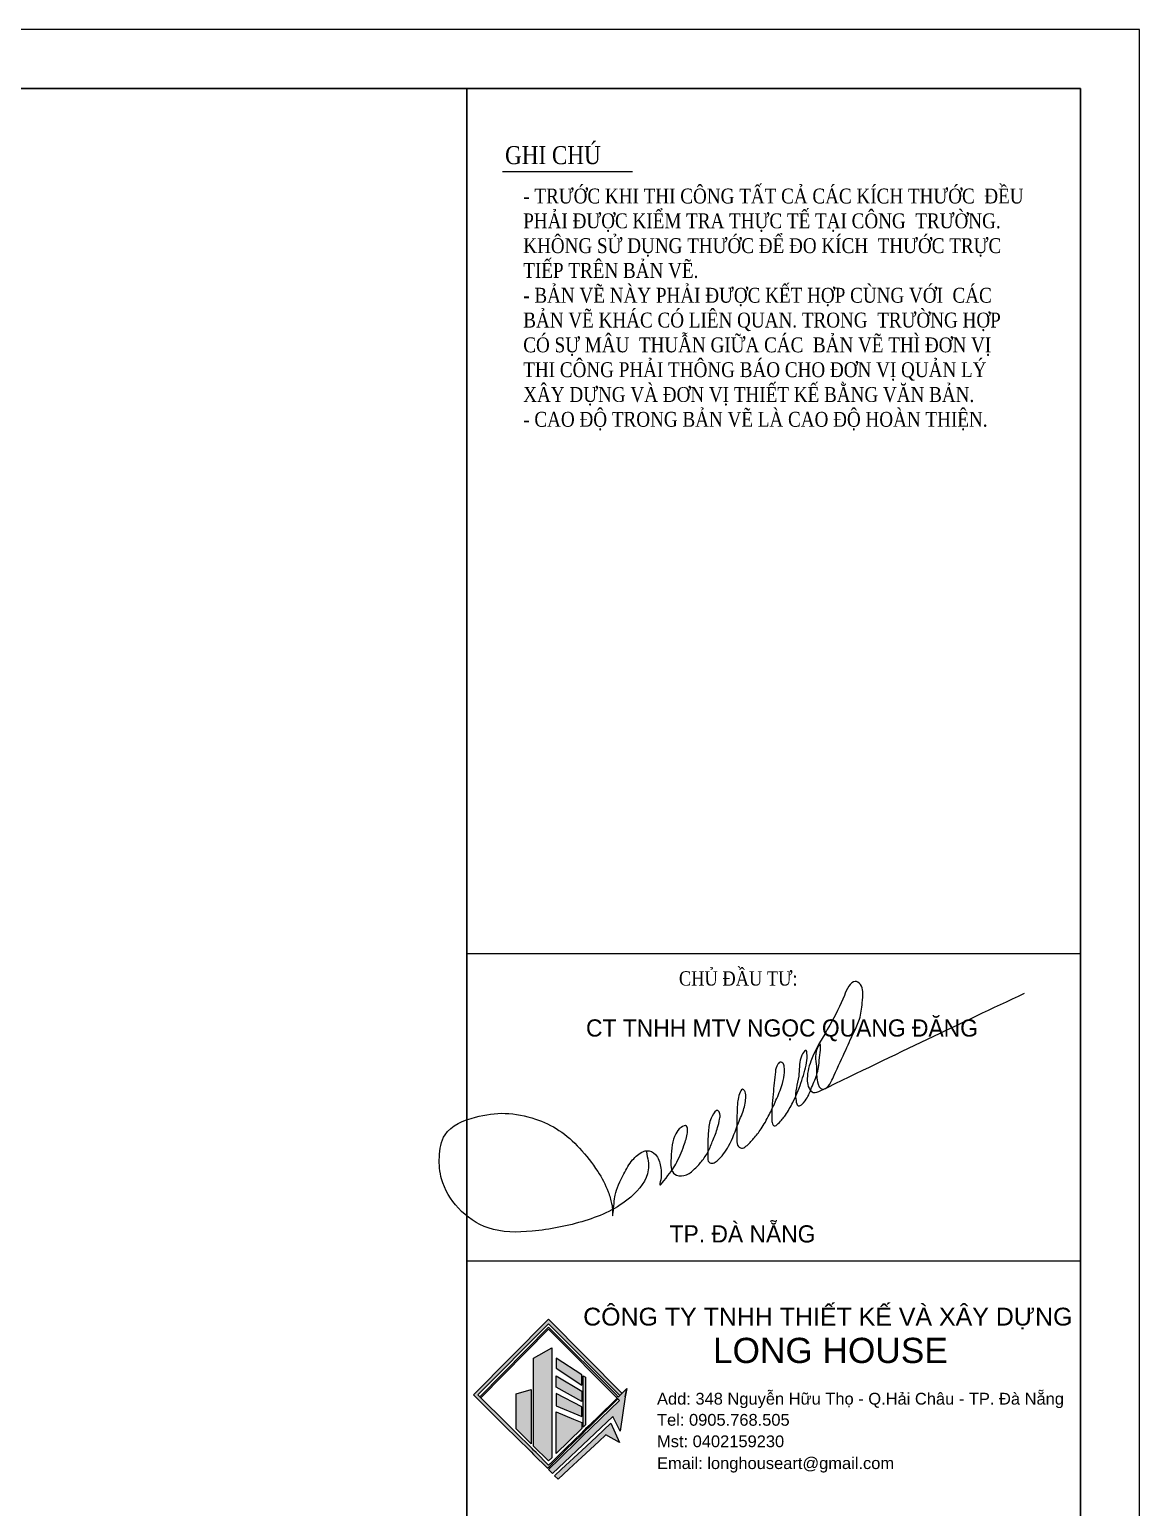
# Model space of a CAD drawing. Header units: millimetres. Extents: x 886808 to 1650903, y -1008069 to 230892.
# Drawn here: x 973032 to 999689, y -558884 to -523392 of the extents above; entities that cross this region are included whole.
import ezdxf

# ---------------------------------------------------------------- set-up
doc = ezdxf.new("R2010")
doc.units = ezdxf.units.MM
for name, color, linetype, lineweight in [('0.NETMANHNHAT-0.05', 251, 'Continuous', 0), ('A-Anno-Dims', 211, 'Continuous', 5), ('A-Wall', 113, 'Continuous', 30), ('G-ANNO-TTLB', 6, 'Continuous', 18), ('hatch', 250, 'Continuous', 0), ('Text', 250, 'Continuous', 25)]:
    doc.layers.add(name, color=color, linetype=linetype, lineweight=lineweight)
for name, color, linetype in [('11-Ghi chu', 7, 'Continuous'), ('CUA', 75, 'Continuous'), ('Layer 1', 7, 'Continuous'), ('TUONG', 1, 'Continuous')]:
    doc.layers.add(name, color=color, linetype=linetype)
doc.styles.add('Arial_6', font='arial.ttf', dxfattribs={"height": 1.327769})
doc.styles.add('TEXT', font='arial.ttf')
doc.styles.add('VNTIMEH', font='vntimeh.shx', dxfattribs={"width": 0.85, "bigfont": 'vns.shx'})

# ---------------------------------------------------------------- blocks, each defined once
blk = doc.blocks.new('A$C083B0C5E')
at = {"layer": 'G-ANNO-TTLB', "lineweight": 9, "transparency": 33554636}
blk.add_spline([(9947, 3851), (10040, 2981), (9201, 1680), (6997, 542), (4454, 38), (2348, 195), (920, 1144), (111, 2546), (4, 3595), (276, 4668), (1740, 5513), (3158, 5699), (4619, 5427), (5750, 4882), (6733, 4024), (7608, 2910), (8113, 1933), (8278, 1363), (8327, 967), (8327, 786), (8395, 1356), (8447, 1770), (8862, 2791), (9286, 3459), (9802, 3864), (9968, 3905), (10385, 3725), (10628, 3148), (10617, 2402), (10600, 2269), (10787, 2456), (11362, 3262), (11754, 4159), (11920, 4770), (11920, 4982), (11880, 5087), (11619, 5021), (11358, 4719), (11134, 3547), (11309, 2771), (11744, 2708), (12212, 2978), (12600, 3393), (12913, 3864), (13138, 4398), (13372, 5011), (13466, 5417), (13480, 5668), (13382, 5837), (13104, 5559), (12936, 4916), (12895, 4232), (12895, 3614), (12960, 3349), (13150, 3311), (13342, 3422), (13899, 4125), (14369, 5244), (14634, 5935), (14719, 6593), (14691, 6734), (14604, 6847), (14352, 6378), (14319, 6100), (14293, 5306), (14293, 4407), (14374, 4106), (14512, 4027), (14728, 4116), (15097, 4485), (15455, 4950), (15846, 5627), (16132, 6233), (16437, 6988), (16571, 7556), (16571, 7936), (16502, 8113), (16416, 8162), (16259, 8056), (16145, 7696), (16036, 6620), (15967, 5400), (15999, 5201), (16085, 5094), (16285, 5210), (16630, 5619), (16978, 6221), (17372, 7155), (17641, 8127), (17661, 8599), (17629, 8724), (17453, 8557), (17361, 8355), (17263, 7479), (17135, 6309), (17235, 6064), (17576, 6302), (17851, 6848), (18129, 7548), (18271, 8378), (18271, 9021), (18155, 8819), (18124, 7846), (18164, 7217), (18404, 6853), (18694, 7021), (18901, 7378), (19468, 8618), (19913, 9586), (20185, 10220), (20321, 11004), (20345, 11549), (20230, 11886), (19973, 12035), (19679, 11811), (19458, 11364), (18759, 9930), (17849, 8210), (17677, 7249), (17761, 6909), (17966, 6704), (18333, 6793), (28106, 11468)], degree=3, dxfattribs=at)
blk = doc.blocks.new('fghkp')
at = {"layer": '0.NETMANHNHAT-0.05'}
h = blk.add_hatch(color=256, dxfattribs=at)
h.dxf.hatch_style = 1
h.paths.add_polyline_path([(-130244, 759034), (-130343, 758940), (-130444, 758846), (-130582, 758716), (-130630, 758670), (-130606, 758647), (-130533, 758716), (-130444, 758799), (-130327, 758908), (-130279, 758953), (-130184, 758900)])
edge = h.paths.add_edge_path()
edge.add_line((-130144, 759214), (-130144, 759214))
edge.add_line((-130144, 759214), (-130133, 759271))
edge.add_line((-130133, 759271), (-130191, 759213))
edge.add_spline(control_points=[(-130191, 759213), (-130197, 759219), (-130203, 759225), (-130203, 759225)], knot_values=[8, 8, 8, 8, 8.503994, 8.503994, 8.503994, 8.503994], degree=3, periodic=0)
edge.add_spline(control_points=[(-130203, 759225), (-130203, 759225), (-130263, 759284), (-130340, 759361)], knot_values=[7.643345, 7.643345, 7.643345, 7.643345, 8, 8, 8, 8], degree=3, periodic=0)
edge.add_spline(control_points=[(-130340, 759361), (-130370, 759392), (-130404, 759425), (-130438, 759459)], knot_values=[7.5, 7.5, 7.5, 7.5, 7.643345, 7.643345, 7.643345, 7.643345], degree=3, periodic=0)
edge.add_spline(control_points=[(-130438, 759459), (-130471, 759493), (-130505, 759526), (-130536, 759557)], knot_values=[7.356655, 7.356655, 7.356655, 7.356655, 7.5, 7.5, 7.5, 7.5], degree=3, periodic=0)
edge.add_spline(control_points=[(-130536, 759557), (-130612, 759634), (-130672, 759693), (-130672, 759693)], knot_values=[7, 7, 7, 7, 7.356655, 7.356655, 7.356655, 7.356655], degree=3, periodic=0)
edge.add_spline(control_points=[(-130672, 759693), (-130672, 759693), (-130732, 759633), (-130810, 759554)], knot_values=[6.643345, 6.643345, 6.643345, 6.643345, 7, 7, 7, 7], degree=3, periodic=0)
edge.add_spline(control_points=[(-130810, 759554), (-130841, 759523), (-130875, 759489), (-130909, 759454)], knot_values=[6.5, 6.5, 6.5, 6.5, 6.643345, 6.643345, 6.643345, 6.643345], degree=3, periodic=0)
edge.add_spline(control_points=[(-130909, 759454), (-131027, 759335), (-131145, 759215), (-131145, 759215)], knot_values=[6.000201, 6.000201, 6.000201, 6.000201, 6.499503, 6.499503, 6.499503, 6.499503], degree=3, periodic=0)
edge.add_line((-131145, 759215), (-131138, 759208))
edge.add_spline(control_points=[(-131138, 759208), (-131138, 759208), (-131108, 759239), (-131062, 759285)], knot_values=[4.743337, 4.743337, 4.743337, 4.743337, 4.999879, 4.999879, 4.999879, 4.999879], degree=3, periodic=0)
edge.add_spline(control_points=[(-131062, 759285), (-131019, 759329), (-130962, 759386), (-130905, 759444)], knot_values=[4.5, 4.5, 4.5, 4.5, 4.743337, 4.743337, 4.743337, 4.743337], degree=3, periodic=0)
edge.add_spline(control_points=[(-130905, 759444), (-130872, 759477), (-130838, 759511), (-130808, 759542)], knot_values=[4.356655, 4.356655, 4.356655, 4.356655, 4.5, 4.5, 4.5, 4.5], degree=3, periodic=0)
edge.add_spline(control_points=[(-130808, 759542), (-130731, 759619), (-130672, 759679), (-130672, 759679)], knot_values=[4, 4, 4, 4, 4.356655, 4.356655, 4.356655, 4.356655], degree=3, periodic=0)
edge.add_spline(control_points=[(-130672, 759679), (-130672, 759679), (-130609, 759616), (-130528, 759535)], knot_values=[3.640583, 3.640583, 3.640583, 3.640583, 4, 4, 4, 4], degree=3, periodic=0)
edge.add_spline(control_points=[(-130528, 759535), (-130497, 759503), (-130462, 759469), (-130428, 759435)], knot_values=[3.5, 3.5, 3.5, 3.5, 3.640583, 3.640583, 3.640583, 3.640583], degree=3, periodic=0)
edge.add_spline(control_points=[(-130428, 759435), (-130402, 759409), (-130377, 759383), (-130352, 759358)], knot_values=[3.394676, 3.394676, 3.394676, 3.394676, 3.5, 3.5, 3.5, 3.5], degree=3, periodic=0)
edge.add_spline(control_points=[(-130352, 759358), (-130284, 759291), (-130226, 759232), (-130199, 759205)], knot_values=[3.104646, 3.104646, 3.104646, 3.104646, 3.394676, 3.394676, 3.394676, 3.394676], degree=3, periodic=0)
edge.add_spline(control_points=[(-130199, 759205), (-130197, 759203), (-130196, 759202), (-130195, 759201)], knot_values=[3.087994, 3.087994, 3.087994, 3.087994, 3.104646, 3.104646, 3.104646, 3.104646], degree=3, periodic=0)
edge.add_spline(control_points=[(-130195, 759201), (-130188, 759194), (-130184, 759190), (-130184, 759190)], knot_values=[3, 3, 3, 3, 3.087994, 3.087994, 3.087994, 3.087994], degree=3, periodic=0)
edge.add_line((-130184, 759190), (-130444, 758938))
edge.add_line((-130444, 758938), (-130620, 758765))
edge.add_line((-130620, 758765), (-130650, 758737))
edge.add_line((-130650, 758737), (-130656, 758731))
edge.add_line((-130656, 758731), (-130661, 758726))
edge.add_line((-130661, 758726), (-130672, 758715))
edge.add_line((-130672, 758715), (-130645, 758686))
edge.add_line((-130645, 758686), (-130354, 758962))
edge.add_line((-130354, 758962), (-130231, 759078))
edge.add_line((-130231, 759078), (-130180, 758977))
edge.add_line((-130180, 758977), (-130144, 759214))
edge = h.paths.add_edge_path()
edge.add_line((-130672, 759747), (-131187, 759227))
edge.add_line((-131187, 759227), (-130965, 759006))
edge.add_line((-130965, 759006), (-130894, 758936))
edge.add_line((-130894, 758936), (-130792, 758835))
edge.add_line((-130792, 758835), (-130776, 758818))
edge.add_line((-130776, 758818), (-130679, 758723))
edge.add_line((-130679, 758723), (-130664, 758738))
edge.add_line((-130664, 758738), (-130650, 758752))
edge.add_line((-130650, 758752), (-130620, 758781))
edge.add_line((-130620, 758781), (-130579, 758822))
edge.add_line((-130579, 758822), (-130552, 758849))
edge.add_line((-130552, 758849), (-130444, 758955))
edge.add_line((-130444, 758955), (-130433, 758965))
edge.add_line((-130433, 758965), (-130422, 758977))
edge.add_line((-130422, 758977), (-130381, 759017))
edge.add_line((-130381, 759017), (-130374, 759024))
edge.add_line((-130374, 759024), (-130195, 759201))
edge.add_spline(control_points=[(-130195, 759201), (-130196, 759202), (-130197, 759203), (-130199, 759205)], knot_values=[3.087994, 3.087994, 3.087994, 3.087994, 3.104646, 3.104646, 3.104646, 3.104646], degree=3, periodic=0)
edge.add_line((-130199, 759205), (-130335, 759073))
edge.add_line((-130335, 759073), (-130374, 759035))
edge.add_line((-130374, 759035), (-130384, 759025))
edge.add_line((-130384, 759025), (-130417, 758993))
edge.add_line((-130417, 758993), (-130433, 758977))
edge.add_line((-130433, 758977), (-130444, 758967))
edge.add_line((-130444, 758967), (-130552, 758862))
edge.add_line((-130552, 758862), (-130579, 758835))
edge.add_line((-130579, 758835), (-130620, 758795))
edge.add_line((-130620, 758795), (-130650, 758766))
edge.add_line((-130650, 758766), (-130672, 758745))
edge.add_line((-130672, 758745), (-130674, 758747))
edge.add_line((-130674, 758747), (-130674, 758747))
edge.add_line((-130674, 758747), (-130758, 758831))
edge.add_line((-130758, 758831), (-130776, 758848))
edge.add_line((-130776, 758848), (-130785, 758858))
edge.add_line((-130785, 758858), (-130792, 758865))
edge.add_line((-130792, 758865), (-130894, 758966))
edge.add_line((-130894, 758966), (-130955, 759026))
edge.add_line((-130955, 759026), (-130968, 759040))
edge.add_line((-130968, 759040), (-131138, 759208))
edge.add_spline(control_points=[(-131138, 759208), (-131138, 759208), (-131139, 759209), (-131140, 759210)], knot_values=[5, 5, 5, 5, 5.356655, 5.356655, 5.356655, 5.356655], degree=3, periodic=0)
edge.add_spline(control_points=[(-131140, 759210), (-131141, 759211), (-131141, 759211), (-131142, 759212)], knot_values=[5.356655, 5.356655, 5.356655, 5.356655, 5.5, 5.5, 5.5, 5.5], degree=3, periodic=0)
edge.add_spline(control_points=[(-131142, 759212), (-131142, 759212), (-131143, 759213), (-131143, 759213)], knot_values=[5.5, 5.5, 5.5, 5.5, 5.643345, 5.643345, 5.643345, 5.643345], degree=3, periodic=0)
edge.add_spline(control_points=[(-131143, 759213), (-131144, 759214), (-131145, 759215), (-131145, 759215)], knot_values=[5.643345, 5.643345, 5.643345, 5.643345, 6, 6, 6, 6], degree=3, periodic=0)
edge.add_line((-131145, 759215), (-131157, 759227))
edge.add_line((-131157, 759227), (-130672, 759717))
edge.add_line((-130672, 759717), (-130181, 759223))
edge.add_line((-130181, 759223), (-130166, 759238))
edge.add_line((-130166, 759238), (-130672, 759747))
at = {"layer": '0.NETMANHNHAT-0.05', "true_color": 0x2a388f}
h = blk.add_hatch(color=177, dxfattribs=at)
h.dxf.hatch_style = 2
h.paths.add_polyline_path([(-130650, 759552), (-130650, 758795), (-130673, 758773), (-130776, 758875), (-130776, 759479)])
h = blk.add_hatch(color=177, dxfattribs=at)
h.dxf.hatch_style = 2
h.paths.add_polyline_path([(-130620, 759480), (-130620, 759410), (-130444, 759295), (-130444, 759365)])
h = blk.add_hatch(color=177, dxfattribs=at)
h.dxf.hatch_style = 2
h.paths.add_polyline_path([(-130620, 759281), (-130620, 759359), (-130444, 759253), (-130444, 759183)])
h = blk.add_hatch(color=177, dxfattribs=at)
h.dxf.hatch_style = 2
h.paths.add_polyline_path([(-130417, 759349), (-130417, 759022), (-130433, 759006), (-130433, 759359)])
h = blk.add_hatch(color=177, dxfattribs=at)
h.dxf.hatch_style = 2
h.paths.add_polyline_path([(-130792, 759265), (-130792, 758891), (-130894, 758993), (-130894, 759235)])
h = blk.add_hatch(color=177, dxfattribs=at)
h.dxf.hatch_style = 2
h.paths.add_polyline_path([(-130620, 759236), (-130620, 759153), (-130444, 759080), (-130444, 759146)])
h = blk.add_hatch(color=177, dxfattribs=at)
h.dxf.hatch_style = 2
h.paths.add_polyline_path([(-130444, 759037), (-130444, 758996), (-130620, 758824), (-130620, 759111), (-130501, 759061)])
at = {"layer": '0.NETMANHNHAT-0.05', "lineweight": 0}
for points in [[(-130650, 759552), (-130650, 758795), (-130673, 758773), (-130776, 758875), (-130776, 759479), (-130650, 759552)], [(-130620, 759480), (-130620, 759410), (-130444, 759295), (-130444, 759365), (-130620, 759480)], [(-130620, 759281), (-130620, 759359), (-130444, 759253), (-130444, 759183), (-130620, 759281)], [(-130417, 759349), (-130417, 759022), (-130433, 759006), (-130433, 759359), (-130417, 759349)], [(-130792, 759265), (-130792, 758891), (-130894, 758993), (-130894, 759235), (-130792, 759265)], [(-130620, 759236), (-130620, 759153), (-130444, 759080), (-130444, 759146), (-130620, 759236)], [(-130444, 759037), (-130444, 758996), (-130620, 758824), (-130620, 759111), (-130501, 759061), (-130444, 759037)]]:
    blk.add_lwpolyline(points, dxfattribs=at)
at = {"layer": '11-Ghi chu'}
for points in [[(-131145, 759215), (-131138, 759208)], [(-130144, 759214), (-130144, 759214), (-130133, 759271), (-130191, 759213)]]:
    blk.add_lwpolyline(points, dxfattribs=at)
at = {"layer": 'Layer 1', "lineweight": 0}
for p, q in [((-130672, 759747), (-131187, 759227)), ((-131157, 759227), (-130672, 759717)), ((-130166, 759238), (-130672, 759747)), ((-130672, 759717), (-130181, 759223)), ((-131187, 759227), (-130965, 759006)), ((-131145, 759215), (-131157, 759227)), ((-131138, 759208), (-131145, 759215)), ((-130968, 759040), (-131138, 759208)), ((-130199, 759205), (-130335, 759073)), ((-130191, 759213), (-130133, 759271)), ((-130144, 759214), (-130180, 758977)), ((-130133, 759271), (-130144, 759214)), ((-130144, 759214), (-130144, 759214)), ((-130444, 758938), (-130184, 759190)), ((-130374, 759024), (-130195, 759201)), ((-130955, 759026), (-130968, 759040)), ((-130965, 759006), (-130894, 758936)), ((-130894, 758966), (-130955, 759026)), ((-130422, 758977), (-130381, 759017)), ((-130384, 759025), (-130417, 758993)), ((-130374, 759035), (-130384, 759025)), ((-130381, 759017), (-130374, 759024)), ((-130335, 759073), (-130374, 759035)), ((-130231, 759078), (-130354, 758962)), ((-130180, 758977), (-130231, 759078)), ((-130792, 758865), (-130894, 758966)), ((-130894, 758936), (-130792, 758835)), ((-130354, 758962), (-130645, 758686)), ((-130620, 758765), (-130444, 758938)), ((-130444, 758967), (-130552, 758862)), ((-130552, 758849), (-130444, 758955)), ((-130433, 758977), (-130444, 758967)), ((-130444, 758955), (-130433, 758965)), ((-130417, 758993), (-130433, 758977)), ((-130433, 758965), (-130422, 758977)), ((-130785, 758858), (-130792, 758865)), ((-130792, 758835), (-130776, 758818)), ((-130776, 758848), (-130785, 758858)), ((-130758, 758831), (-130776, 758848)), ((-130776, 758818), (-130679, 758723)), ((-130674, 758747), (-130758, 758831)), ((-130579, 758835), (-130620, 758795)), ((-130620, 758781), (-130579, 758822)), ((-130552, 758862), (-130579, 758835)), ((-130579, 758822), (-130552, 758849)), ((-130679, 758723), (-130664, 758738)), ((-130672, 758745), (-130674, 758747)), ((-130674, 758747), (-130674, 758747)), ((-130672, 758745), (-130674, 758747)), ((-130674, 758747), (-130674, 758747)), ((-130650, 758766), (-130672, 758745)), ((-130650, 758766), (-130672, 758745)), ((-130672, 758715), (-130661, 758726)), ((-130645, 758686), (-130672, 758715)), ((-130664, 758738), (-130650, 758752)), ((-130661, 758726), (-130656, 758731)), ((-130656, 758731), (-130650, 758737)), ((-130620, 758795), (-130650, 758766)), ((-130650, 758752), (-130620, 758781)), ((-130650, 758737), (-130620, 758765))]:
    blk.add_line(p, q, dxfattribs=at)
blk.add_lwpolyline([(-130184, 758900), (-130279, 758953), (-130327, 758908), (-130444, 758799), (-130533, 758716), (-130606, 758647), (-130630, 758670), (-130582, 758716), (-130444, 758846), (-130343, 758940), (-130244, 759034), (-130184, 758900)], dxfattribs=at)
for points in [[(-131145, 759215), (-131145, 759215), (-130672, 759693), (-130672, 759693)], [(-130672, 759679), (-130672, 759679), (-131138, 759208), (-131138, 759208)], [(-130672, 759693), (-130672, 759693), (-130203, 759225), (-130203, 759225)], [(-130184, 759190), (-130184, 759190), (-130672, 759679), (-130672, 759679)], [(-131138, 759208), (-131138, 759208), (-131145, 759215), (-131145, 759215)], [(-130203, 759225), (-130203, 759225), (-130197, 759219), (-130191, 759213)]]:
    blk.add_open_spline(points, degree=3, dxfattribs=at)

msp = doc.modelspace()

# ---------------------------------------------------------------- linework, layer by layer
at = {"layer": 'A-Wall', "linetype": 'Continuous', "transparency": 33554636}
for p, q in [((918816.7, -524810.9), (998270.2, -524810.9)), ((983536.5, -524810.9), (983536.5, -581168.2)), ((998270.2, -524810.9), (998270.2, -581168.2))]:
    msp.add_line(p, q, dxfattribs=at)
at = {"layer": 'CUA', "transparency": 33554636}
msp.add_line((984391.5, -526798.5), (987514.8, -526798.5), dxfattribs=at)
at = {"layer": 'CUA', "color": 4, "transparency": 33554636}
for p, q in [((983536.3, -545581.6), (998270.2, -545581.6)), ((983536.3, -552958.5), (998270.2, -552958.5))]:
    msp.add_line(p, q, dxfattribs=at)
at = {"layer": 'Defpoints', "transparency": 33554636}
msp.add_lwpolyline([(915979, -582587), (999689.1, -582587), (999689.1, -523392.1), (915979, -523392.1)], close=True, dxfattribs=at)
at = {"layer": 'TUONG', "transparency": 33554636}
msp.add_line((998270.2, -524810.9), (998270.2, -581168.2), dxfattribs=at)

# ---------------------------------------------------------------- block references
at = {"layer": 'A-Anno-Dims', "transparency": 33554636, "xscale": 3.493546877863959, "yscale": 3.493546877863959, "zscale": 3.493546877863959}
msp.add_blockref('fghkp', (1442005.1, -3208577.7), dxfattribs=at)
at = {"layer": 'Text', "transparency": 33554636, "xscale": 0.5, "yscale": 0.5, "zscale": 0.5}
msp.add_blockref('A$C083B0C5E', (982872.8, -552269), dxfattribs=at)

# ---------------------------------------------------------------- texts
at = {"layer": 'hatch', "transparency": 33554636, "style": 'Arial_6'}
for s, height, p in [('CÔNG TY TNHH THIẾT KẾ VÀ XÂY DỰNG', 428.498, (986328.6, -554516)), ('LONG HOUSE', 605.49, (989446, -555415.7)), ('Add: 348 Nguyễn Hữu Thọ - Q.Hải Châu - TP. Đà Nẵng', 282.861, (988102.5, -556414.3)), ('Tel: 0905.768.505', 282.861, (988102.5, -556921.5)), ('Mst: 0402159230', 282.861, (988102.5, -557437.4)), ('Email: longhouseart@gmail.com', 282.861, (988102.5, -557961.9))]:
    msp.add_text(s, height=height, dxfattribs=at).set_placement(p)
at = {"layer": 'Text', "linetype": 'ByBlock', "lineweight": -2, "transparency": 33554636, "style": 'VNTIMEH', "width": 0.85}
for s, height, p in [('GHI CHó', 432.66, (984452.4, -526624.1)), ('CHñ §ÇU T¦:', 344.455, (988628.2, -546351.6))]:
    msp.add_text(s, height=height, dxfattribs=at).set_placement(p)
at = {"layer": 'Text', "transparency": 33554636, "attachment_point": 1}
for s, insert, char_height, width, style in [('- TR¦íC KHI THI C¤NG TÊT C¶ C¸C KÝCH TH¦íC  ®Òu ph¶i §¦îC KIÓM TRA thùc tÕ T¹I C¤NG  TR¦êNG. kh«ng sö dông th\xadíc ®Ó ®o kÝch  th\xadíc trùc tiÕp trªn b¶n vÏ.\\P- b¶n vÏ nµy ph¶i ®\xadîc kÕt hîp cïng víi  c¸c b¶n vÏ kh¸c cã liªn quan. trong  tr\xadêng hîp cã sù m©u  thuÉn gi÷a c¸c  b¶n vÏ th× ®¬n vÞ thi c«ng ph¶i th«ng b¸o cho ®¬n vÞ qu¶n lý x©y dùng vµ ®¬n vÞ thiÕt kÕ b»ng v¨n b¶n.\\P- cao ®é trong b¶n vÏ lµ cao ®é hoµn thiÖn. ', (984889.1, -527211.3), 357.3904, 12081.189, 'VNTIMEH'), ('{\\W0.95;CT TNHH MTV NG\\fArial|b0|i0|c0|p34;ỌC QUANG ĐĂNG}', (986396.9, -547162.9), 413.207, 23028.223, 'TEXT'), ('\\pi-367.35275,l828.34736,t828.34736;{\\W0.95;TP. ĐÀ NẴNG}', (987943.4, -552107.8), 413.207, 23028.223, 'TEXT')]:
    msp.add_mtext(s, dxfattribs=dict(at, insert=insert, char_height=char_height, width=width, style=style))

doc.saveas('drawing.dxf')
